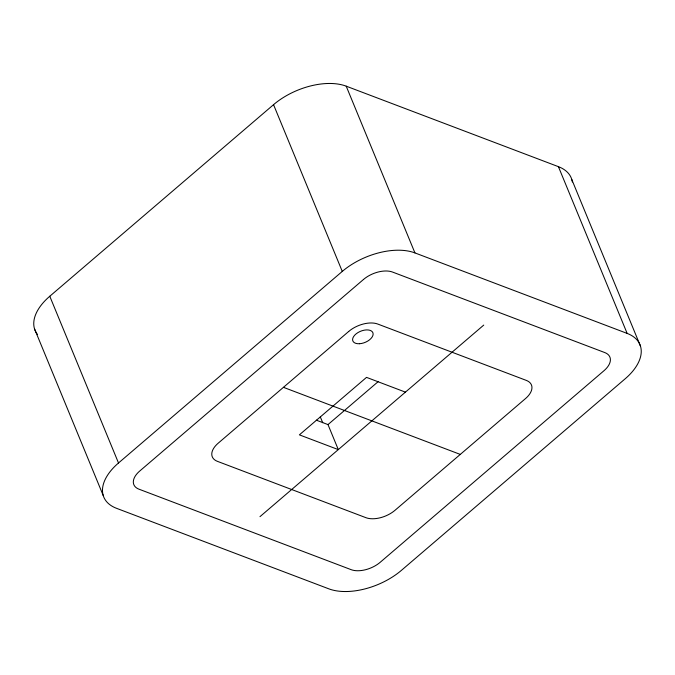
<?xml version="1.0" encoding="UTF-8"?>
<svg xmlns="http://www.w3.org/2000/svg" width="675" height="675" viewBox="0 0 675 675"><rect width="100%" height="100%" fill="white"/><g stroke="black" fill="none" stroke-linecap="round" stroke-linejoin="round"><path stroke-width="1.01" d="M37.505 334.479A54.194 30.071 -22.4 0 1 49.781 296.249L273.544 104.676A54.194 30.071 -22.4 0 1 346.207 86.172L558.419 166.666A54.194 30.071 -22.4 0 1 572.341 181.997M118.505 462.991L342.276 271.418A54.194 30.071 -22.4 0 1 414.939 252.914L627.151 333.408A54.194 30.071 -22.4 0 1 625.219 378.751L401.456 570.324A54.194 30.071 -22.4 0 1 328.793 588.828L116.581 508.334A54.194 30.071 -22.4 0 1 118.505 462.991L49.781 296.249M316.313 420.171L327.991 424.592L378.337 381.493M259.976 516.653L483.747 325.088M405.43 392.133L366.525 377.376L299.388 434.852L338.302 449.609L327.991 424.592M283.441 387.332L460.282 454.41M571.784 179.499L640.516 346.241M558.419 166.666L627.151 333.408M346.207 86.172L414.939 252.914M273.544 104.676L342.276 271.418M320.304 416.888L322.709 422.71M34.484 328.759L103.216 495.501M363.496 279.475L139.725 471.04A21.676 12.032 -22.4 0 0 138.957 489.173L351.169 569.675A21.676 12.032 -22.4 0 0 380.227 562.267L603.998 370.702A21.676 12.032 -22.4 0 0 604.775 352.569L392.563 272.067A21.676 12.032 -22.4 0 0 363.496 279.475M348.705 331.459L218.177 443.205A21.676 12.032 -22.4 0 0 217.401 461.337L365.951 517.691A21.676 12.032 -22.4 0 0 395.018 510.283L525.555 398.537A21.676 12.032 -22.4 0 0 526.323 380.405L377.772 324.051A21.676 12.032 -22.4 0 0 348.705 331.459M359.463 343.727A10.842 6.016 -22.4 0 0 372.954 332.902A10.842 6.016 -22.4 0 0 356.147 333.838A10.842 6.016 -22.4 0 0 359.463 343.727"/></g></svg>
